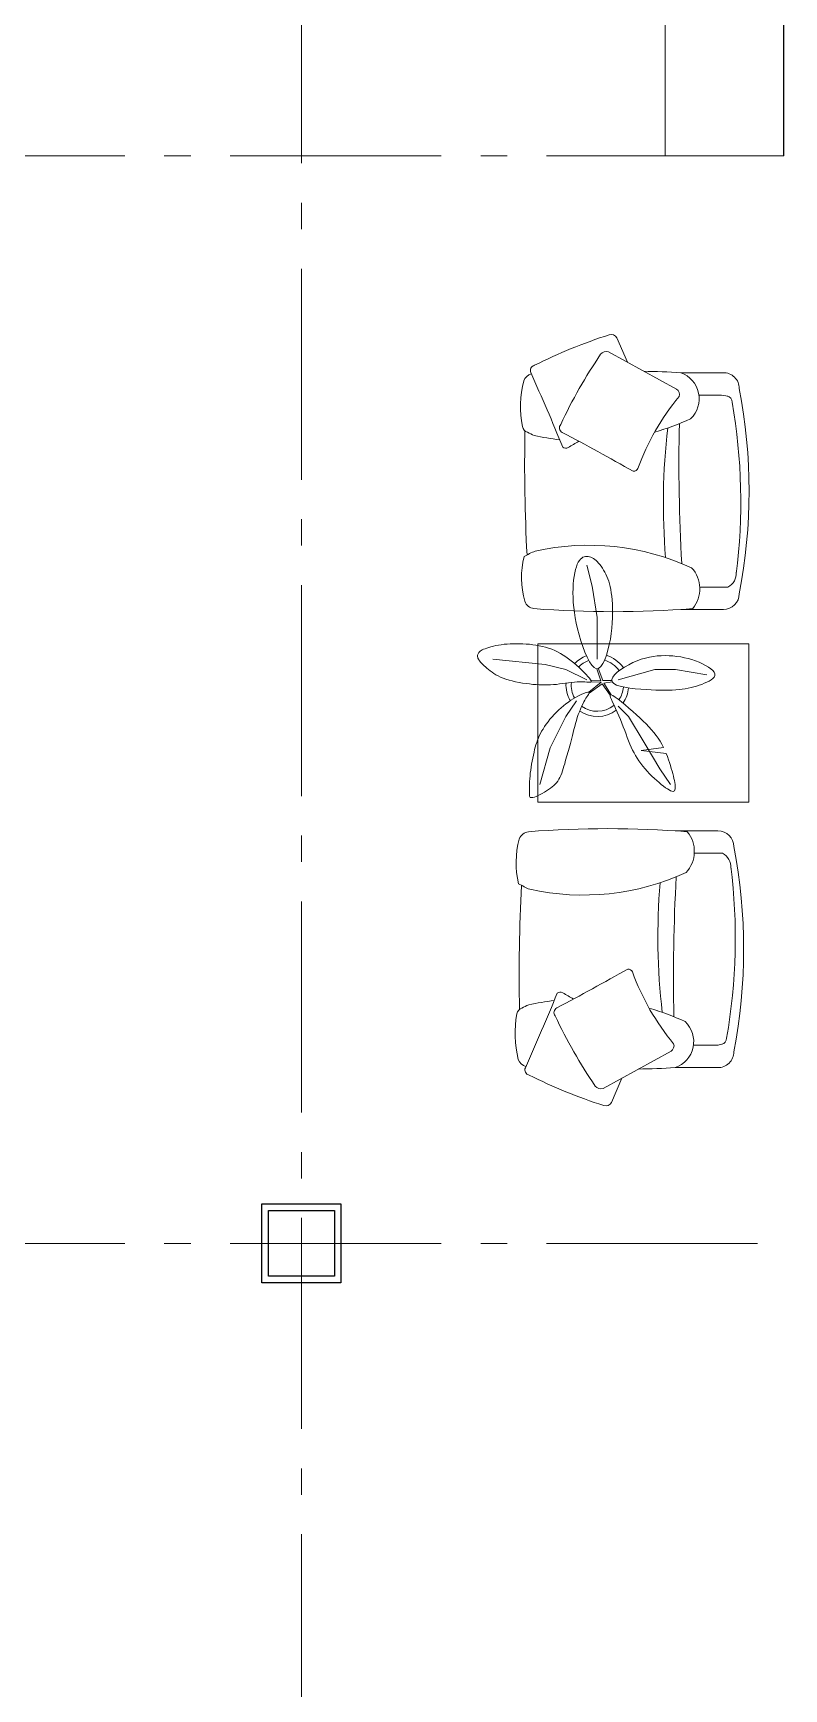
# Model space of a CAD drawing. Header units: millimetres. Extents: x -133165 to 20117, y 15722 to 63536.
# Drawn here: x -120946 to -118099, y 26755 to 33035 of the extents above; entities that cross this region are included whole.
import ezdxf

# ---------------------------------------------------------------- set-up
doc = ezdxf.new("R2010")
doc.units = ezdxf.units.MM
doc.linetypes.add('GOST2.303 5', pattern=[24, 20, -1.5, 1, -1.5])
doc.linetypes.add('GOST2.303 6', pattern=[12, 8, -1.5, 1, -1.5])
doc.layers.get('0').update_dxf_attribs({"lineweight": 15})
for name, color, linetype, lineweight in [('axis', 7, 'GOST2.303 5', 9), ('Furniture', 28, 'Continuous', 9), ('wall', 5, 'Continuous', 60)]:
    doc.layers.add(name, color=color, linetype=linetype, lineweight=lineweight)
doc.layers.add('merdiven', color=3, linetype='Continuous')
doc.styles.add('ATTR', font='romans.shx', dxfattribs={"width": 0.8, "height": 0.470416260033865})

# ---------------------------------------------------------------- blocks, each defined once
blk = doc.blocks.new('A$C201F213F')
at = {"layer": 'Furniture', "ltscale": 75}
for p, q in [((0, 0), (-636.3961030679056, -636.3961030678765)), ((636.3961030679056, -636.3961030679056), (0, 0)), ((-191.6176052815572, -303.3404767090105), (-443.5152678703889, -555.2381392978714)), ((-230.7961550157634, -284.4018457567436), (-249.1809313266131, -266.017069445923)), ((442.5880308889318, -557.1393294411537), (187.8590199775645, -302.4103185297863)), ((229.8062055220944, -284.4018457567436), (248.1909818329441, -266.017069445923)), ((-424.2640687119274, -848.5281374238548), (-636.3961030679056, -636.3961030678765)), ((636.3961030679056, -636.3961030678765), (424.2640687119274, -848.5281374238548))]:
    blk.add_line(p, q, dxfattribs=at)
for centre in [(-534.5727265770256, -605.283404695685), (391.7371567773516, -620.8397538817953), (537.401153701765, -606.6976182580693)]:
    blk.add_circle(centre, 27, dxfattribs=at)
for centre, radius, start, end in [((-0.4949747468344867, -514.7030260256724), 351.6950525668508, 45, 135), ((-0.4949747468344867, -514.7030260256724), 325.6950525668508, 45, 135), ((-2.333452377934009, -117.5918577113189), 265.2, 215.6453784450676, 324.8851342423061), ((-386.9467253754847, -611.8066817928047), 80, 135, 205.8582133626858), ((386.0194883939985, -613.7078719360579), 80, 333.8599374450195, 45), ((0, -424.2640687119274), 570, 201.4435356904902, 338.5564643095098), ((0, -424.2640687119274), 560, 201.4435356904902, 338.5564643095098), ((0, -424.2640687119274), 510, 205.8582133626858, 333.8599374450195), ((0, -424.2640687119274), 600, 225, 315)]:
    blk.add_arc(centre, radius, start, end, dxfattribs=at)
blk = doc.blocks.new('Plant 2')
for p, q in [((-0.9778883827239682, 9.393332963651424), (-1.417888382723966, 6.753332963651424)), ((-1.417888382723966, 6.753332963651424), (-1.417888382723966, 4.993332963651419)), ((8.262111617276034, 6.313332963651426), (6.942121617276037, 5.433332963651431)), ((-1.417888382723966, 4.993332963651419), (-0.5378883827239704, 1.913332963651428)), ((6.942121617276037, 5.433332963651431), (4.742111617276031, 4.113342963651441)), ((2.542111617276035, 2.79333296365143), (1.662111617276032, 1.913332963651428)), ((4.742111617276031, 4.113342963651441), (2.542111617276035, 2.79333296365143)), ((-0.2792183827239612, 0.6940129636514314), (-0.3760483827239653, 1.397462963651428)), ((-8.457888382723972, -0.2866670363485753), (-5.817888382723972, 0.1533229636514264)), ((-5.817888382723972, 0.1533229636514264), (-2.297888382723968, 0.1533229636514264)), ((-1.521888382723965, 0.238842963651436), (-0.4890183827239625, 0.6112629636514271)), ((-1.489608382723965, 0.1147029636514318), (-0.4728883827239656, 0.4457429636514334)), ((-0.4890183827239625, 0.5905729636514252), (-0.5051583827239625, 1.376772963651426)), ((-0.4728883827239656, 0.4457429636514334), (-0.4890183827239625, -0.3404570363485675)), ((-0.3760483827239653, -0.3611570363485654), (-0.3437683827239582, 0.4664429636514384)), ((-0.3437683827239582, 0.4664429636514384), (0.47929161727604, -0.5473570363485649)), ((0.705221617276031, 1.314702963651435), (-0.2792183827239612, 0.7147029636514333)), ((-0.2146683827239642, 0.5491929636514357), (0.7536416172760383, 1.23195296365143)), ((0.559981617276037, -0.5266770363485733), (-0.2146683827239642, 0.5698729636514273)), ((-10.21788838272396, -0.726667036348573), (-8.457888382723972, -0.2866670363485753)), ((-0.5378883827239704, -0.726667036348573), (-1.417888382723966, -2.486677036348574)), ((-1.417888382723966, -2.486677036348574), (-1.857888382723971, -4.246677036348572)), ((1.222111617276035, -1.606677036348572), (2.542111617276035, -2.486677036348574)), ((2.542111617276035, -2.486677036348574), (5.182111617276028, -3.806667036348571)), ((5.182111617276028, -3.806667036348571), (8.262111617276034, -4.68667703634857)), ((-1.857888382723971, -4.246677036348572), (-2.297888382723968, -8.64667703634857))]:
    blk.add_line(p, q)
for points in [[(-2.004558382723964, 3.160002963651429), (-2.156088382723965, 3.514202963651435), (-2.281848382723965, 3.862392963651438), (-2.38353838272397, 4.205432963651425), (-2.462888382723968, 4.544162963651424), (-2.521618382723965, 4.879462963651427), (-2.561428382723967, 5.212182963651422), (-2.584058382723967, 5.543192963651428), (-2.591228382723969, 5.873332963651428), (-2.584348382723967, 6.203192963651439), (-2.563728382723973, 6.532192963651433), (-2.529348382723967, 6.859472963651434), (-2.481218382723959, 7.184172963651427), (-2.419348382723967, 7.505432963651423), (-2.343718382723964, 7.822402963651435), (-2.254348382723968, 8.134212963651429), (-2.151218382723961, 8.44000296365143), (-2.034778382723971, 8.737922963651421), (-1.907158382723964, 9.022092963651438), (-1.770948382723965, 9.28563296365143), (-1.62871838272396, 9.521672963651433), (-1.483058382723961, 9.723332963651423), (-1.336538382723965, 9.883752963651439), (-1.191728382723973, 9.99604296365144), (-1.05121838272396, 10.05333296365142), (-0.9171583827239616, 10.05118296365142), (-0.7899683827239627, 9.99489296365143), (-0.6696583827239664, 9.892202963651435), (-0.5562183827239622, 9.750832963651426), (-0.4496583827239604, 9.57852296365143), (-0.3499683827239579, 9.383022963651435), (-0.257158382723965, 9.172042963651428), (-0.1712183827239642, 8.953332963651427), (-0.09215838272396581, 8.733042963651435), (-0.01996838272395962, 8.511032963651424), (0.04534161727603703, 8.285592963651432), (0.1037816172760415, 8.054992963651436), (0.1553416172760365, 7.817522963651435), (0.2000316172760392, 7.571452963651431), (0.2378516172760357, 7.315072963651424), (0.2687816172760407, 7.046662963651436), (0.2928516172760354, 6.764502963651431), (0.3100316172760387, 6.466872963651433), (0.3203516172760317, 6.152052963651435), (0.3237816172760404, 5.818332963651422), (0.3203516172760317, 5.463982963651425), (0.3100316172760387, 5.087292963651429), (0.2928516172760354, 4.686532963651423), (0.2687816172760407, 4.260002963651438), (0.2374216172760271, 3.809252963651439), (0.1965916172760345, 3.349062963651427), (0.1437416172760351, 2.897462963651428), (0.0762816172760381, 2.47249296365144), (-0.008368382723958234, 2.09222296365143), (-0.1127783827239739, 1.774682963651429), (-0.2395383827239712, 1.537922963651425), (-0.391218382723963, 1.399992963651435), (-0.5688183827239612, 1.373352963651435), (-0.7670483827239636, 1.448122963651429), (-0.9790283827239676, 1.608822963651427), (-1.197888382723967, 1.839992963651433), (-1.41673838272397, 2.126172963651435), (-1.62871838272396, 2.451872963651432), (-1.826948382723963, 2.801642963651439), (-2.004558382723964, 3.160002963651429)], [(2.395451617276031, 3.453332963651427), (2.664001617276035, 3.745662963651434), (2.921391617276036, 4.018232963651421), (3.170171617276033, 4.271892963651432), (3.412951617276036, 4.507502963651426), (3.652281617276039, 4.725922963651435), (3.890761617276034, 4.928022963651422), (4.130961617276029, 5.114642963651441), (4.375451617276035, 5.28666296365143), (4.626101617276035, 5.444932963651432), (4.881911617276032, 5.590312963651435), (5.141151617276037, 5.723662963651428), (5.402111617276034, 3.845832963651425), (5.663081617276035, 5.957692963651432), (5.922321617276033, 6.060102963651438), (6.17813161727603, 6.153922963651432), (6.42878161727603, 6.240002963651428), (6.672701617276033, 6.319062963651426), (6.90888161727603, 6.391252963651432), (7.136471617276037, 6.456562963651429), (7.354611617276035, 6.515002963651433), (7.562441617276036, 6.566562963651428), (7.759091617276034, 6.611252963651431), (7.94371161727603, 6.649062963651424), (8.115441617276034, 6.679992963651436), (8.273281617276034, 6.703772963651424), (8.415651617276033, 6.718952963651439), (8.540831617276034, 6.723822963651422), (8.647111617276032, 6.716662963651437), (8.732761617276033, 6.695752963651437), (8.796071617276034, 6.659372963651428), (8.835311617276034, 6.605802963651435), (8.848781617276032, 6.533332963651425), (8.835311617276034, 6.440802963651429), (8.796071617276034, 6.32937296365143), (8.732761617276033, 6.200752963651432), (8.647111617276032, 6.056662963651426), (8.540831617276034, 5.898822963651433), (8.415651617276033, 5.72895296365143), (8.273281617276034, 5.548772963651423), (8.115441617276034, 5.360002963651432), (7.943851617276032, 5.164492963651433), (7.760231617276034, 4.96468296365142), (7.566301617276032, 4.763162963651432), (7.363781617276032, 4.562502963651433), (7.15438161727603, 4.365272963651428), (6.939821617276039, 4.17406296365143), (6.721821617276035, 3.99144296365143), (6.502111617276029, 3.820002963651426), (6.281831617276033, 3.661592963651437), (6.059821617276036, 3.515212963651429), (5.83438161727603, 3.379142963651439), (5.603781617276034, 3.251662963651434), (5.366301617276036, 3.131062963651424), (5.120241617276037, 3.015622963651431), (4.863861617276029, 2.903622963651422), (4.595441617276038, 2.79333296365143), (4.314001617276034, 2.683192963651429), (4.021381617276042, 2.572182963651422), (3.72017161727603, 2.459462963651426), (3.412941617276033, 2.344162963651435), (3.102281617276041, 2.225422963651432), (2.790761617276033, 2.102392963651432), (2.480951617276034, 1.974202963651436), (2.175441617276036, 1.839992963651433), (1.877811617276031, 1.700632963651422), (1.595651617276033, 1.563852963651435), (1.337551617276034, 1.439102963651436), (1.112111617276035, 1.335832963651427), (0.9279216172760272, 1.263502963651433), (0.7935716172760294, 1.231562963651427), (0.7176616172760291, 1.249462963651432), (0.7087816172760384, 1.32666296365143), (0.7722316172760415, 1.469172963651431), (0.9001316172760383, 1.66927296365143), (1.081321617276032, 1.915762963651432), (1.304611617276031, 2.197502963651438), (1.558851617276034, 2.50329296365144), (1.832841617276038, 2.821982963651429), (2.115431617276037, 3.142382963651421), (2.395451617276031, 3.453332963651427)], [(-3.984558382723961, 1.253322963651428), (-4.44818838272397, 1.325802963651434), (-4.902368382723964, 1.379372963651427), (-5.344518382723962, 1.415752963651435), (-5.772048382723966, 1.436662963651429), (-6.182398382723967, 1.443822963651428), (-6.57298838272397, 1.438952963651431), (-6.94122838272397, 1.42377296365143), (-7.284548382723962, 1.399992963651435), (-7.601228382723967, 1.369052963651434), (-7.892988382723964, 1.331242963651434), (-8.162398382723971, 1.286562963651427), (-8.41204838272396, 1.234992963651436), (-8.644518382723966, 1.176562963651428), (-8.862368382723965, 1.111242963651435), (-9.068188382723967, 1.039062963651432), (-9.264558382723969, 0.9599929636514375), (-9.453478382723965, 0.8742029636514346), (-9.634658382723963, 0.7823929636514322), (-9.807248382723962, 0.6854229636514262), (-9.970388382723975, 0.5841629636514298), (-10.12321838272396, 0.4794629636514287), (-10.26486838272397, 0.3721829636514258), (-10.39448838272397, 0.263182963651424), (-10.51121838272396, 0.1533329636514225), (-10.61434838272397, 0.04333296365142303), (-10.70371838272396, -0.0666670363485764), (-10.77934838272396, -0.1766670363485758), (-10.84121838272396, -0.2866670363485753), (-10.88934838272396, -0.3966670363485747), (-10.92371838272395, -0.5066670363485741), (-10.94434838272397, -0.6166670363485736), (-10.95121838272396, -0.726667036348573), (-10.94391838272396, -0.8365270363485706), (-10.92027838272397, -0.9455270363485724), (-10.87773838272397, -1.052807036348568), (-10.81371838272396, -1.157507036348562), (-10.72563838272396, -1.258767036348573), (-10.61090838272397, -1.355737036348572), (-10.46695838272397, -1.447547036348567), (-10.29121838272396, -1.53333703634857), (-10.08195838272396, -1.612257036348566), (-9.84090838272396, -1.683447036348568), (-9.570638382723963, -1.746037036348568), (-9.273718382723963, -1.799177036348574), (-8.952738382723972, -1.841997036348566), (-8.610278382723969, -1.873657036348568), (-8.248908382723961, -1.893277036348572), (-7.87121838272396, -1.900007036348562), (-7.479338382723974, -1.892987036348572), (-7.07371838272396, -1.871367036348573), (-6.654338382723971, -1.834267036348571), (-6.221218382723961, -1.780847036348568), (-5.774338382723968, -1.71022703634857), (-5.313718382723962, -1.621567036348573), (-4.839338382723966, -1.514007036348566), (-4.351218382723964, -1.386677036348573), (-3.852348382723967, -1.239437036348569), (-3.357778382723971, -1.075007036348566), (-2.885558382723964, -0.8968270363485686), (-2.453718382723963, -0.708337036348567), (-2.080318382723959, -0.5129770363485733), (-1.783408382723962, -0.3141770363485747), (-1.581028382723972, -0.115367036348573), (-1.491218382723964, 0.07999296365143493), (-1.526168382723959, 0.2687729636514291), (-1.674548382723962, 0.4489529636514362), (-1.919188382723966, 0.6188229636514251), (-2.242888382723969, 0.7766629636514324), (-2.628458382723963, 0.9207529636514309), (-3.05871838272396, 1.049372963651429), (-3.516478382723967, 1.160802963651435), (-3.984558382723961, 1.253322963651428)], [(-1.784548382723969, -1.606677036348572), (-1.973468382723958, -1.826817036348572), (-2.154658382723966, -2.047817036348576), (-2.327248382723965, -2.270537036348571), (-2.490388382723971, -2.495837036348568), (-2.643208382723962, -2.72457703634857), (-2.784868382723964, -2.957607036348563), (-2.914488382723967, -3.195797036348566), (-3.031218382723964, -3.440007036348568), (-3.134488382723966, -3.69079703634857), (-3.224868382723962, -3.947607036348565), (-3.303208382723966, -4.20957703634857), (-3.370388382723966, -4.475837036348572), (-3.427248382723967, -4.745537036348573), (-3.474658382723966, -5.017817036348575), (-3.513478382723967, -5.291817036348576), (-3.544558382723963, -5.566677036348572), (-3.568618382723962, -5.841527036348573), (-3.585808382723961, -6.115527036348574), (-3.596118382723958, -6.387807036348562), (-3.599558382723963, -6.657507036348562), (-3.596118382723958, -6.923767036348572), (-3.585808382723961, -7.18573703634857), (-3.568618382723962, -7.442547036348564), (-3.544558382723963, -7.693337036348566), (-3.513758382723964, -7.937117036348575), (-3.476948382723968, -8.172297036348567), (-3.434988382723965, -8.397167036348577), (-3.388718382723958, -8.610007036348563), (-3.339018382723964, -8.809097036348568), (-3.286738382723968, -8.992717036348573), (-3.232748382723969, -9.159147036348564), (-3.177888382723971, -9.306667036348571), (-3.122888382723971, -9.43414703634857), (-3.067888382723972, -9.54271703634857), (-3.012888382723965, -9.634097036348564), (-2.957888382723965, -9.710007036348571), (-2.902888382723965, -9.77216703634857), (-2.847888382723966, -9.822297036348566), (-2.792888382723966, -9.862107036348569), (-2.737888382723966, -9.89333703634857), (-2.682748382723965, -9.917257036348573), (-2.626748382723967, -9.933437036348572), (-2.569018382723961, -9.941027036348572), (-2.508718382723963, -9.939167036348572), (-2.44498838272397, -9.926997036348567), (-2.376948382723967, -9.903647036348566), (-2.303758382723963, -9.86826703634857), (-2.224558382723963, -9.82000703634857), (-2.138758382723964, -9.75826703634857), (-2.046948382723969, -9.683647036348567), (-1.94997838272397, -9.596997036348569), (-1.848718382723959, -9.49917703634857), (-1.744018382723958, -9.391037036348571), (-1.636738382723969, -9.273447036348564), (-1.527738382723967, -9.147257036348563), (-1.417888382723966, -9.013337036348567), (-1.308028382723968, -8.872117036348577), (-1.199028382723974, -8.722297036348564), (-1.091748382723964, -8.562167036348576), (-0.9870483827239624, -8.390007036348564), (-0.8857883827239661, -8.204097036348564), (-0.7888183827239601, -8.002717036348571), (-0.6970183827239609, -7.784147036348564), (-0.6112183827239619, -7.546667036348573), (-0.5321583827239635, -7.289577036348575), (-0.4599683827239645, -7.016147036348571), (-0.3946583827239607, -6.730697036348566), (-0.3362183827239633, -6.437507036348563), (-0.2846583827239613, -6.14087703634857), (-0.2399683827239585, -5.845107036348566), (-0.2021583827239652, -5.554497036348565), (-0.1712183827239642, -5.273337036348572), (-0.1471583827239655, -5.004787036348567), (-0.1299683827239591, -4.747397036348566), (-0.1196583827239621, -4.498607036348567), (-0.1162183827239645, -4.255837036348566), (-0.1196583827239621, -4.016497036348568), (-0.1299683827239591, -3.778027036348568), (-0.1471583827239655, -3.537827036348574), (-0.1712183827239642, -3.293337036348568), (-0.2017283827239709, -3.042827036348569), (-0.2365283827239679, -2.788027036348574), (-0.273058382723967, -2.531497036348568), (-0.3087183827239599, -2.27583703634857), (-0.3409483827239654, -2.023607036348565), (-0.3671583827239644, -1.777397036348567), (-0.3847783827239724, -1.539787036348571), (-0.391218382723963, -1.313337036348571), (-0.3853483827239685, -1.100927036348573), (-0.3717383827239686, -0.9065670363485765), (-0.3564183827239589, -0.734547036348566), (-0.3453883827239679, -0.5891670363485773), (-0.3446683827239596, -0.4747270363485754), (-0.3602783827239691, -0.3955270363485752), (-0.3982383827239673, -0.355847036348564), (-0.4645483827239687, -0.3600070363485628), (-0.5633783827239682, -0.4105670363485743), (-0.69142838272397, -0.5032370363485725), (-0.8435383827239704, -0.6319970363485652), (-1.014548382723966, -0.7908370363485702), (-1.199318382723959, -0.9737470363485698), (-1.392678382723972, -1.174697036348569), (-1.589478382723968, -1.38767703634857), (-1.784548382723969, -1.606677036348572)], [(0.928771617276027, -1.680007036348563), (1.045511617276034, -1.875657036348564), (1.175131617276037, -2.076467036348575), (1.316781617276035, -2.280707036348566), (1.46961161727603, -2.486667036348571), (1.632751617276035, -2.692637036348572), (1.805341617276035, -2.89687703634857), (1.986521617276033, -3.097687036348567), (2.175441617276036, -3.293337036348568), (2.371101617276032, -3.482257036348564), (2.571901617276033, -3.663447036348565), (2.776151617276035, -3.836037036348571), (2.982111617276033, -3.99917703634857), (3.18808161727604, -4.151997036348568), (3.392321617276032, -4.293657036348563), (3.593131617276036, -4.423277036348573), (3.788781617276037, -4.540007036348563), (3.978271617276029, -4.643417036348573), (4.163461617276035, -4.734797036348567), (4.346941617276038, -4.815867036348571), (4.531281617276036, -4.888337036348567), (4.719051617276037, -4.95393703634857), (4.912841617276037, -5.01437703634857), (5.115221617276035, -5.071387036348568), (5.328771617276033, -5.126677036348575), (5.555221617276032, -5.181527036348569), (5.792841617276039, -5.235527036348572), (6.039051617276037, -5.287807036348568), (6.291271617276038, -5.337507036348562), (6.546941617276033, -5.383767036348573), (6.803461617276035, -5.425737036348572), (7.058271617276034, -5.462547036348568), (7.308781617276033, -5.493337036348571), (7.552551617276038, -5.517547036348567), (7.787741617276033, -5.535737036348571), (8.012611617276029, -5.548767036348572), (8.225441617276033, -5.557507036348568), (8.424531617276031, -5.562807036348566), (8.608151617276036, -5.56552703634857), (8.774581617276034, -5.566527036348575), (8.92211161727603, -5.566677036348572), (9.049301617276036, -5.566097036348566), (9.155861617276031, -5.562087036348572), (9.241801617276032, -5.551207036348565), (9.307111617276028, -5.530007036348564), (9.351801617276031, -5.495057036348562), (9.37586161727603, -5.442927036348571), (9.379301617276035, -5.370167036348576), (9.362111617276035, -5.273337036348572), (9.324731617276036, -5.150447036348567), (9.269301617276035, -5.005217036348576), (9.198401617276033, -4.842797036348564), (9.114611617276033, -4.668337036348568), (9.020511617276028, -4.487007036348565), (8.918671617276033, -4.303967036348574), (8.81168161727603, -4.124357036348563), (8.702111617276032, -3.953337036348572), (8.591821617276032, -3.795067036348577), (8.479821617276038, -3.649687036348567), (8.364371617276035, -3.51634703634857), (8.243771617276032, -3.394167036348577), (8.116301617276036, -3.282307036348563), (7.980231617276033, -3.179897036348571), (7.833851617276032, -3.086087036348573), (7.675441617276036, -3.000007036348563), (7.503991617276036, -2.920797036348567), (7.321381617276032, -2.847607036348563), (7.130171617276034, -2.77957703634857), (6.932941617276036, -2.715837036348567), (6.73228161727603, -2.655537036348569), (6.530751617276032, -2.597817036348573), (6.330951617276035, -2.541817036348576), (6.135441617276037, -2.486677036348574), (5.945951617276037, -2.431677036348574), (5.760761617276032, -2.376677036348575), (5.577281617276036, -2.321677036348575), (5.392941617276037, -2.266677036348575), (5.205171617276036, -2.211677036348568), (5.011381617276029, -2.156677036348569), (4.809001617276031, -2.101677036348569), (4.595441617276038, -2.046677036348569), (4.369001617276034, -1.991537036348568), (4.131381617276041, -1.935527036348574), (3.885171617276029, -1.877807036348564), (3.632951617276035, -1.817507036348566), (3.37728161727604, -1.753767036348577), (3.120761617276031, -1.68573703634857), (2.865951617276032, -1.612547036348566), (2.615441617276034, -1.53333703634857), (2.371671617276029, -1.447687036348569), (2.136491617276036, -1.356877036348571), (1.91161161727603, -1.262637036348572), (1.69878161727604, -1.166667036348571), (1.499691617276035, -1.070707036348566), (1.31607161727603, -0.9764670363485735), (1.149631617276036, -0.8856570363485616), (1.002111617276029, -0.8000070363485676), (0.8747816172760423, -0.7213670363485747), (0.7672116172760326, -0.6521870363485718), (0.6785516172760353, -0.5950370363485717), (0.6079416172760332, -0.5524970363485693), (0.5545216172760306, -0.5271470363485662), (0.5174216172760282, -0.5215670363485714), (0.4958016172760367, -0.5383170363485732), (0.4887816172760395, -0.5799970363485656), (0.4956516172760317, -0.6483270363485687), (0.5162816172760358, -0.7415670363485773), (0.5506516172760314, -0.8571470363485645), (0.598781617276039, -0.9925070363485631), (0.6606516172760308, -1.145047036348565), (0.7362716172760315, -1.312197036348564), (0.8256516172760371, -1.491377036348574), (0.928771617276027, -1.680007036348563)]]:
    blk.add_lwpolyline(points, close=True)
for radius, start, end in [(2.64, 123.8022, 163.3846), (2.2, 123.3061, 164.633), (2.2, 56.15609000000001, 85.85655), (2.64, 55.46214000000001, 85.13479), (2.2, 323.0276000000001, 39.40367), (2.64, 325.816, 37.09704), (2.64, 200.5744, 226.3792), (2.2, 199.7262, 226.28), (2.2, 263.9554, 299.0217), (2.64, 266.0481, 299.6067)]:
    blk.add_arc((-0.0978883827239656, 0.1533229636514264), radius, start, end)
at = {"style": 'ATTR', "width": 0.8, "flags": 9}
blk.add_attdef('ESTCODE', (0, 0), '', height=0.004066104, dxfattribs=at)

msp = doc.modelspace()

# ---------------------------------------------------------------- linework, layer by layer
at = {"layer": 'axis', "color": 147, "linetype": 'GOST2.303 6', "lineweight": 0, "ltscale": 100}
for p, q in [((-119928.5540301364, 36941.49094479147), (-119928.5540301365, 16775.27658597613)), ((-130998.4955779708, 32570.06011187169), (-105614.1480914533, 32570.06011187173)), ((-130998.4955779708, 28445.06011187157), (-106223.554030138, 28445.06011187154)), ((-130998.4955779708, 28445.06011187157), (-106223.554030138, 28445.06011187157))]:
    msp.add_line(p, q, dxfattribs=at)
at = {"layer": 'Furniture', "ltscale": 100}
for p, q in [((-118326.2432945221, 31747.2310481586), (-118489.7024549923, 31747.2310481586)), ((-118343.3978069837, 31662.20886859047), (-118420.7591682326, 31662.20886859047)), ((-118310.971561755, 30934.05771117867), (-118418.5095987113, 30934.05771117867)), ((-118327.6787332597, 30849.11824449844), (-118489.7024549925, 30849.11824449844)), ((-118348.4782593551, 30009.59388943797), (-118510.5019810879, 30009.59388943797)), ((-118331.7710878504, 29924.65442275774), (-118439.3091248067, 29924.65442275774)), ((-118364.1973330791, 29196.50326534593), (-118441.558694328, 29196.50326534593)), ((-118347.0428206175, 29111.48108577781), (-118510.5019810877, 29111.48108577781))]:
    msp.add_line(p, q, dxfattribs=at)
for points in [[(-118098.5540301356, 35620.01660279129), (-118548.5540301357, 35620.01660279129), (-118548.5540301358, 32570.04423307479), (-118098.5540301358, 32570.04423307479)], [(-118098.5540301358, 33470.03041793304), (-118548.5540301358, 33470.03041793304), (-118548.5540301358, 32570.04423307479), (-118098.5540301358, 32570.04423307479)], [(-118231.3329025423, 30718.2932911907), (-118231.3329025423, 30118.2932911907), (-119031.3329025423, 30118.2932911907), (-119031.3329025423, 30718.2932911907)]]:
    msp.add_lwpolyline(points, close=True, dxfattribs=at)
for points in [[(-118876.0039285078, 31487.11008361325, 0.01270114771004033), (-118916.6788393066, 31463.26047010749, -0.3381489157346869), (-118937.3985507214, 31465.2648051281, 0.006962535511126776), (-119058.3749302721, 31747.8760430353, -0.4780743913713686), (-119044.3389967331, 31775.26862165041, -0.039108139414409), (-118760.9468148018, 31890.85194117279, -0.3524133500035513), (-118731.5381921486, 31879.49404272257), (-118692.2263046576, 31786.96511611569)], [(-118896.8034546032, 29371.60205032316, -0.01270114771004033), (-118937.478365402, 29395.45166382892, 0.3381489157346869), (-118958.1980768168, 29393.44732880831, -0.006962535511126776), (-119079.1744563675, 29110.83609090111, 0.4780743913713686), (-119065.1385228285, 29083.443512286, 0.039108139414409), (-118781.7463408972, 28967.86019276362, 0.3524133500035513), (-118752.337718244, 28979.21809121384), (-118713.025830753, 29071.74701782071)]]:
    msp.add_lwpolyline(points, format="xyb", dxfattribs=at)
for points in [[(-118945.1226494507, 31551.10078259284, -0.03910813941440913), (-118793.4945307925, 31816.95703353256, -0.3524133500035513), (-118763.3458446752, 31826.17254594195), (-118505.8840208809, 31684.23663934245, -0.3700870563053069), (-118495.8129396325, 31657.32151600666, 0.08531771705187649), (-118652.1020020029, 31384.41214292974, -0.3381489157346869), (-118669.6411139637, 31373.20039232535, 0.006962535511126776), (-118939.2585321513, 31520.88534081558, -0.4780743913713686)], [(-118965.9221755461, 29307.61135134357, 0.03910813941440913), (-118814.2940568879, 29041.75510040385, 0.3524133500035513), (-118784.1453707706, 29032.53958799446), (-118526.6835469763, 29174.47549459396, 0.3700870563053069), (-118516.6124657279, 29201.39061792975, -0.08531771705187649), (-118672.9015280983, 29474.29999100667, 0.3381489157346869), (-118690.4406400591, 29485.51174161106, -0.006962535511126776), (-118960.0580582467, 29337.82679312082, 0.4780743913713686)]]:
    msp.add_lwpolyline(points, format="xyb", close=True, dxfattribs=at)
for centre, radius, start, end in [((-118698.1610993527, 31617.78306395467), 399.3021355172063, 165.7485171634218, 190.821877472229), ((-119045.0274874056, 31701.62646218319), 42.67042537429424, 105.0833365888321, 160.197056833335), ((-118728.2516272849, 27518.75160012231), 4235.202964447726, 86.77108790083263, 88.67464160251491), ((-118524.8430991252, 31648.27233583224), 105.0128164338531, 313.616292203299, 70.44984108146043), ((-118327.7092936055, 31687.2183896408), 60.030561680627, 0.01208183099892248, 91.39935241359137), ((-118340.2356631911, 31566.57998323615), 95.6811521015503, 72.48298816404035, 91.89389954826622), ((-118316.8707604003, 31636.56019582902), 21.92335442168127, 357.8994639769741, 80.30724366221814), ((-120284.9215535821, 31298.17464632512), 2054.418039237503, 349.0836598362899, 10.91634016371008), ((-120439.7662777018, 31258.02220988902), 2177.812686736796, 352.7931129008753, 9.988278423173888), ((-119060.2960721999, 31550.00717643381), 30.91489964792598, 193.4593914984561, 249.0705519797734), ((-112346.0319219441, 31402.72621180391), 6735.785158496351, 178.9448869113752, 182.9519716444201), ((-118843.7880896829, 32427.48336238216), 940.5393313230722, 285.7416247299092, 294.5904224721048), ((-116091.9484414922, 31251.9579080728), 2463.772275594365, 173.3408393000152, 184.7961352001543), ((-111820.7634825683, 31402.72621180391), 6735.785158496351, 178.9110210405393, 178.9121597831695), ((-111760.7979957302, 31402.72621180391), 6735.785158496351, 178.7126740148358, 183.2272681299846), ((-118837.8925651718, 31977.04525225196), 512.2053534773366, 242.8856329646008, 246.0732138312832), ((-118843.7880896872, 32427.48336239345), 940.5393313351061, 257.6079806165116, 263.5902787476357), ((-118840.0753376322, 30152.21763647877), 940.5393313351061, 65.40957752789514, 102.3920193834884), ((-118757.9434741919, 30969.54871890304), 335.6083127455484, 166.1428773195835, 195.4281933112527), ((-118834.1798131145, 30602.65574661555), 512.2053534825889, 113.9267861687168, 119.1641377452776), ((-118535.7250548002, 30927.27686728106), 118.3373382948008, 320.7331845716841, 42.65187019795072), ((-118335.4047158615, 30984.81019131152), 56.24559620961004, 295.6562758006874, 5.583157582941292), ((-118327.6787332597, 30909.11824449844), 60, 270, 0), ((-119041.3109725362, 30894.72283047921), 42.67042537429424, 199.8029431666651, 262.9249578800522), ((-118745.3370617314, 34746.06782658369), 3905.325223009826, 265.5762085647531, 274.4237914352468), ((-118778.7430002873, 29889.16341503337), 335.6083127455484, 164.5718066887473, 193.8571226804165), ((-119062.1104986315, 29963.9893034572), 42.67042537429424, 97.07504211994782, 160.197056833335), ((-118766.1365878268, 26112.64430735272), 3905.325223009826, 85.57620856475319, 94.42379143524676), ((-118556.5245808956, 29931.43526665535), 118.3373382948008, 317.3481298020492, 39.26681542831584), ((-118348.4782593551, 29949.59388943797), 60, 0, 90), ((-118356.2042419569, 29873.90194262489), 56.24559620961004, 354.4168424170587, 64.34372419931255), ((-120305.7210796775, 29560.53748761129), 2054.418039237503, 349.0836598362899, 10.91634016371008), ((-118860.8748637276, 30706.49449745764), 940.5393313351061, 257.6079806165116, 294.5904224721048), ((-111781.5975218256, 29455.9859221325), 6735.785158496351, 176.7727318700154, 181.2873259851641), ((-120460.5658037972, 29600.68992404739), 2177.812686736796, 350.0117215768262, 7.206887099124773), ((-118854.9793392099, 30256.05638732086), 512.2053534825889, 240.8358622547223, 246.0732138312832), ((-112366.8314480395, 29455.9859221325), 6735.785158496351, 177.0480283555799, 181.0551130886248), ((-116112.7479675876, 29606.75422586361), 2463.772275594365, 175.2038647998457, 186.6591606999848), ((-119081.0955982953, 29308.7049575026), 30.91489964792598, 110.9294480202266, 166.5406085015439), ((-118858.6920912672, 28881.66688168445), 512.2053534773366, 113.9267861687168, 117.1143670353992), ((-118864.5876157826, 28431.22877154296), 940.5393313351061, 96.4097212523643, 102.3920193834884), ((-118864.5876157783, 28431.22877155425), 940.5393313230722, 65.40957752789514, 74.25837527009072), ((-111841.5630086637, 29455.9859221325), 6735.785158496351, 181.0878402168305, 181.0889789594607), ((-118718.9606254481, 29240.92906998174), 399.3021355172063, 169.178122527771, 194.2514828365782), ((-118545.6426252206, 29210.43979810417), 105.0128164338531, 289.5501589185395, 46.383707796701), ((-118337.6702864957, 29222.15193810739), 21.92335442168127, 279.6927563377819, 2.100536023025908), ((-119065.827013501, 29157.08567175322), 42.67042537429424, 199.8029431666651, 254.9166634111678), ((-118361.0351892865, 29292.13215070026), 95.6811521015503, 268.1061004517338, 287.5170118359596), ((-118348.5088197009, 29171.49374429561), 60.030561680627, 268.6006475864086, 359.9879181690011), ((-118749.0511533803, 33339.9605338141), 4235.202964447726, 271.325358397485, 273.2289120991674)]:
    msp.add_arc(centre, radius, start, end, dxfattribs=at)
at = {"layer": 'merdiven', "ltscale": 100}
msp.add_arc((-122103.5540301399, 32695.06011187771), 7150, 33.92049396550708, 180, dxfattribs=at)
at = {"layer": 'wall', "color": 5, "lineweight": -2, "ltscale": 100}
msp.add_line((-118098.5540301354, 32570.06011187169), (-118098.5540301359, 36325.06011187029), dxfattribs=at)
for points in [[(-120078.5540301364, 28595.06011187179), (-119778.5540301364, 28595.06011187179), (-119778.5540301364, 28295.06011187179), (-120078.5540301364, 28295.06011187179)], [(-120053.5540301363, 28570.06011187169), (-119803.5540301363, 28570.06011187169), (-119803.5540301363, 28320.06011187169), (-120053.5540301363, 28320.06011187169)]]:
    msp.add_lwpolyline(points, close=True, dxfattribs=at)

# ---------------------------------------------------------------- block references
at = {"layer": 'Furniture', "ltscale": 100, "xscale": -1, "rotation": 44.99999999963661}
for p in [(-117728.5540301364, 32820.06011187164), (-117778.5540301358, 30290.06011186881)]:
    msp.add_blockref('A$C201F213F', p, dxfattribs=at)
at = {"layer": 'Furniture', "ltscale": 100, "xscale": 45, "yscale": 45, "zscale": 45, "rotation": 270}
msp.add_blockref('Plant 2', (-118813.1256148106, 30557.50972209178), dxfattribs=at)

doc.saveas('drawing.dxf')
